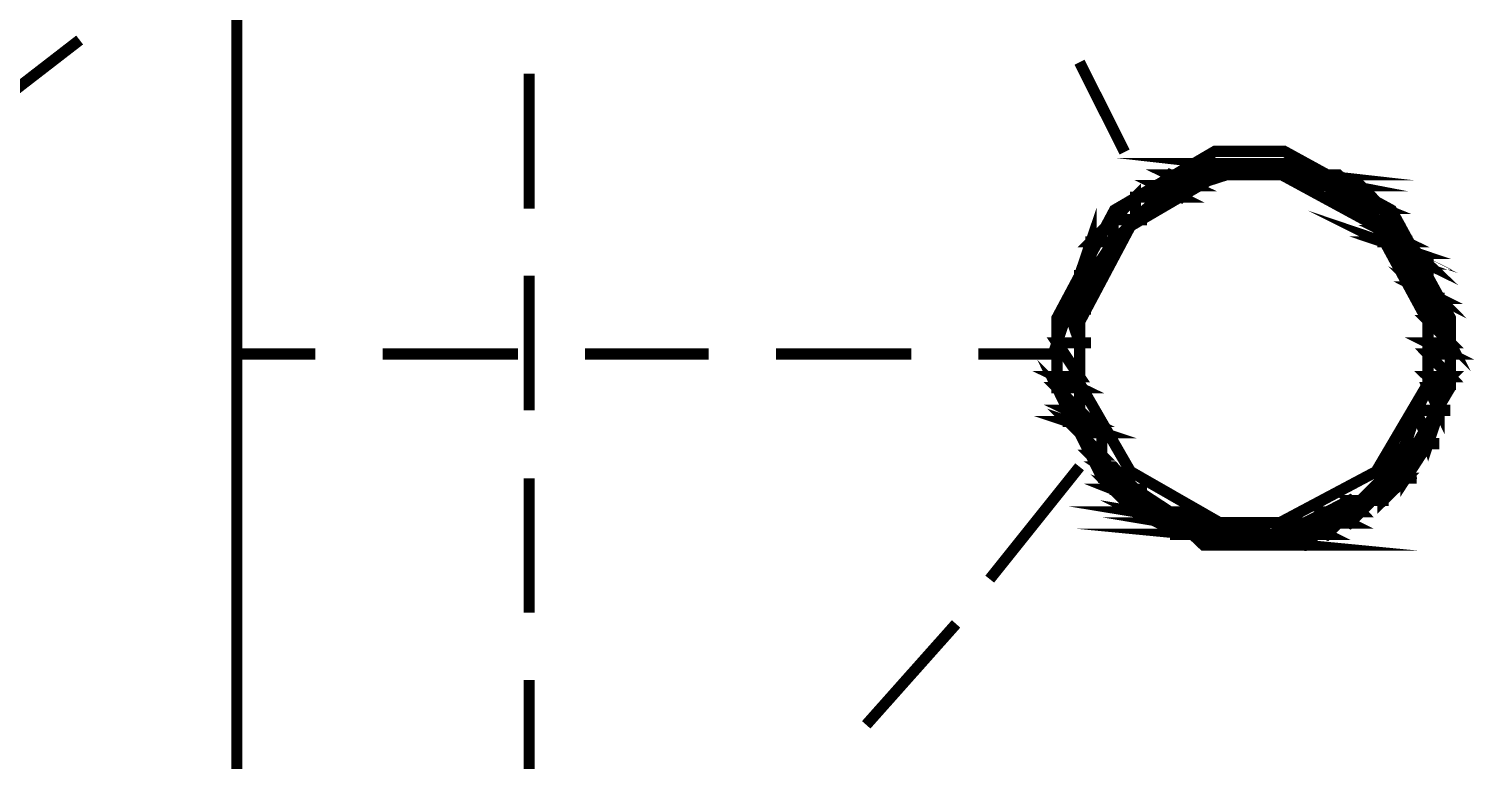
# Model space of a CAD drawing. Header units: metres. Extents: x -593 to 248, y 430 to 1024.
# Drawn here: x -231.57 to -226.12, y 808.26 to 811.02 of the extents above; entities that cross this region are included whole.
import ezdxf

# ---------------------------------------------------------------- set-up
doc = ezdxf.new("R2010")
doc.units = ezdxf.units.M
doc.header["$MEASUREMENT"] = 0
doc.layers.add('C00-00-00-BLACK', color=7, linetype='Continuous')
doc.layers.add('CFF-00-00', color=1, linetype='Continuous')

msp = doc.modelspace()

# ---------------------------------------------------------------- linework, layer by layer
at = {"layer": 'C00-00-00-BLACK', "const_width": 0.0423}
for points in [[(-230.7858, 802.8849), (-230.7858, 821.0269)], [(-229.6828, 810.3449), (-229.6828, 810.8539)], [(-229.6828, 809.5829), (-229.6828, 810.0919)], [(-229.6828, 808.8189), (-229.6828, 809.3269)], [(-229.6828, 807.9729), (-229.6828, 808.5649)]]:
    msp.add_lwpolyline(points, dxfattribs=at)
for points in [[(-226.2068, 809.7959), (-226.2068, 809.9319), (-226.4288, 810.3389), (-226.8338, 810.5609), (-226.9678, 810.5609), (-227.0948, 810.5609), (-227.4738, 810.3389), (-227.6908, 809.9319), (-227.6908, 809.7959), (-227.6908, 809.6699), (-227.4738, 809.2939), (-227.0948, 809.0759), (-226.9678, 809.0759), (-226.8338, 809.0759), (-226.4288, 809.2939), (-226.2068, 809.6699), (-226.2068, 809.7959)], [(-226.7998, 810.5149), (-227.0958, 810.5149), (-226.7138, 810.4719), (-226.7998, 810.5149)], [(-227.0958, 810.5149), (-226.7138, 810.4719), (-227.1798, 810.4719), (-227.0958, 810.5149)], [(-227.0528, 810.5149), (-226.7998, 810.5149), (-227.0958, 810.5149), (-227.0528, 810.5149)], [(-226.9678, 810.5149), (-226.8408, 810.5149), (-227.0528, 810.5149), (-226.9678, 810.5149)], [(-226.8408, 810.5149), (-227.0528, 810.5149), (-226.7998, 810.5149), (-226.8408, 810.5149)], [(-226.7998, 810.4719), (-226.5868, 810.4309), (-226.7138, 810.4309), (-226.7998, 810.4719)], [(-226.2908, 809.7959), (-226.2908, 809.9169), (-226.4868, 810.2789), (-226.8478, 810.4749), (-226.9678, 810.4749), (-227.0788, 810.4749), (-227.4138, 810.2789), (-227.6058, 809.9169), (-227.6058, 809.7959), (-227.6058, 809.6849), (-227.4138, 809.3519), (-227.0788, 809.1599), (-226.9678, 809.1599), (-226.8478, 809.1599), (-226.4868, 809.3519), (-226.2908, 809.6849), (-226.2908, 809.7959)], [(-227.3088, 810.4309), (-227.2228, 810.3879), (-227.3518, 810.3879), (-227.3088, 810.4309)], [(-227.1798, 810.4309), (-227.3088, 810.4309), (-227.2228, 810.3879), (-227.1798, 810.4309)], [(-227.2648, 810.4719), (-227.1798, 810.4309), (-227.3068, 810.4309), (-227.2648, 810.4719)], [(-227.0528, 810.4719), (-227.2648, 810.4719), (-227.1798, 810.4309), (-227.0528, 810.4719)], [(-227.2228, 810.4719), (-227.0528, 810.4719), (-227.2648, 810.4719), (-227.2228, 810.4719)], [(-227.1798, 810.4719), (-226.6718, 810.4719), (-227.2228, 810.4719), (-227.1798, 810.4719)], [(-227.2228, 810.4719), (-226.6718, 810.4719), (-226.6298, 810.4719), (-227.2228, 810.4719)], [(-226.6718, 810.4719), (-226.6298, 810.4719), (-227.2228, 810.4719), (-226.6718, 810.4719)], [(-226.9258, 810.4719), (-227.2228, 810.4719), (-227.0528, 810.4719), (-226.9258, 810.4719)], [(-226.7138, 810.4719), (-227.1798, 810.4719), (-226.6718, 810.4719), (-226.7138, 810.4719)], [(-226.6298, 810.4719), (-226.7998, 810.4719), (-226.5868, 810.4309), (-226.6298, 810.4719)], [(-226.6718, 810.4719), (-226.9258, 810.4719), (-226.6298, 810.4719), (-226.6718, 810.4719)], [(-226.9258, 810.4719), (-226.6298, 810.4719), (-226.8408, 810.4719), (-226.9258, 810.4719)], [(-226.6298, 810.4719), (-226.8408, 810.4719), (-226.6298, 810.4719)], [(-226.8408, 810.4719), (-226.6298, 810.4719), (-226.7998, 810.4719), (-226.8408, 810.4719)], [(-226.5448, 810.4309), (-226.6718, 810.4309), (-226.4608, 810.3449), (-226.5448, 810.4309)], [(-226.6718, 810.4309), (-226.4608, 810.3449), (-226.5868, 810.3449), (-226.6718, 810.4309)], [(-226.5868, 810.4309), (-226.7138, 810.4309), (-226.5448, 810.4309), (-226.5868, 810.4309)], [(-226.7138, 810.4309), (-226.5448, 810.4309), (-226.6718, 810.4309), (-226.7138, 810.4309)], [(-226.5448, 810.3449), (-226.4178, 810.2609), (-226.4608, 810.2609), (-226.5448, 810.3449)], [(-227.3948, 810.3879), (-227.3948, 810.3029), (-227.4788, 810.3029), (-227.3948, 810.3879)], [(-227.3518, 810.3879), (-227.3088, 810.3879), (-227.3948, 810.3879), (-227.3518, 810.3879)], [(-227.3088, 810.3879), (-227.3948, 810.3879), (-227.3948, 810.3029), (-227.3088, 810.3879)], [(-227.2228, 810.3879), (-227.3518, 810.3879), (-227.3088, 810.3879), (-227.2228, 810.3879)], [(-227.5628, 810.2189), (-227.5628, 810.0919), (-227.6058, 810.0919), (-227.5628, 810.2189)], [(-227.4788, 810.3029), (-227.4788, 810.2189), (-227.5628, 810.2189), (-227.4788, 810.3029)], [(-226.4608, 810.3449), (-226.5448, 810.3449), (-226.4178, 810.2609), (-226.4608, 810.3449)], [(-226.4608, 810.3449), (-226.5868, 810.3449), (-226.4608, 810.3449)], [(-226.5868, 810.3449), (-226.4608, 810.3449), (-226.5448, 810.3449), (-226.5868, 810.3449)], [(-227.4788, 810.3029), (-227.3948, 810.3029), (-227.3518, 810.3029), (-227.4788, 810.3029)], [(-227.3948, 810.3029), (-227.3518, 810.3029), (-227.4788, 810.3029), (-227.3948, 810.3029)], [(-227.3948, 810.3029), (-227.4788, 810.3029), (-227.4788, 810.2189), (-227.3948, 810.3029)], [(-226.4608, 810.2189), (-226.3338, 810.1759), (-226.3748, 810.1759), (-226.4608, 810.2189)], [(-226.4178, 810.2609), (-226.4608, 810.2609), (-226.3748, 810.2189), (-226.4178, 810.2609)], [(-226.4608, 810.2609), (-226.3748, 810.2189), (-226.4608, 810.2189), (-226.4608, 810.2609)], [(-227.5628, 810.2189), (-227.4788, 810.2189), (-227.4358, 810.2189), (-227.5628, 810.2189)], [(-227.4788, 810.2189), (-227.4358, 810.2189), (-227.5628, 810.2189), (-227.4788, 810.2189)], [(-227.4788, 810.2189), (-227.5628, 810.2189), (-227.5628, 810.0919), (-227.4788, 810.2189)], [(-226.3748, 810.2189), (-226.4608, 810.2189), (-226.3338, 810.1759), (-226.3748, 810.2189)], [(-226.3748, 810.1349), (-226.2908, 810.0489), (-226.3338, 810.0489), (-226.3748, 810.1349)], [(-227.6058, 810.0919), (-227.6058, 809.9649), (-227.6488, 809.9649), (-227.6058, 810.0919)], [(-226.3338, 810.1759), (-226.3748, 810.1759), (-226.2908, 810.1349), (-226.3338, 810.1759)], [(-226.3748, 810.1759), (-226.2908, 810.1349), (-226.3748, 810.1349), (-226.3748, 810.1759)], [(-226.3338, 810.0489), (-226.2488, 810.0059), (-226.2908, 810.0059), (-226.3338, 810.0489)], [(-226.2908, 810.1349), (-226.3748, 810.1349), (-226.2908, 810.0489), (-226.2908, 810.1349)], [(-227.6058, 810.0919), (-227.5628, 810.0919), (-227.5218, 810.0919), (-227.6058, 810.0919)], [(-227.5628, 810.0919), (-227.5218, 810.0919), (-227.6058, 810.0919), (-227.5628, 810.0919)], [(-227.5628, 810.0919), (-227.6058, 810.0919), (-227.6058, 809.9649), (-227.5628, 810.0919)], [(-226.2908, 810.0489), (-226.3338, 810.0489), (-226.2488, 810.0059), (-226.2908, 810.0489)], [(-226.2908, 810.0059), (-226.2488, 809.9219), (-226.2908, 809.9219), (-226.2908, 810.0059)], [(-227.6488, 809.9649), (-227.6058, 809.8379), (-227.6908, 809.8379), (-227.6488, 809.9649)], [(-226.2488, 810.0059), (-226.2908, 810.0059), (-226.2488, 809.9219), (-226.2488, 810.0059)], [(-227.6058, 809.9649), (-227.6488, 809.9649), (-227.6058, 809.8379), (-227.6058, 809.9649)], [(-227.6488, 809.9649), (-227.6058, 809.9649), (-227.5628, 809.9649), (-227.6488, 809.9649)], [(-227.6058, 809.9649), (-227.5628, 809.9649), (-227.6488, 809.9649), (-227.6058, 809.9649)], [(-226.2908, 809.9219), (-226.2068, 809.8379), (-226.2908, 809.8379), (-226.2908, 809.9219)], [(-227.6908, 809.8379), (-227.6058, 809.7099), (-227.6908, 809.7099), (-227.6908, 809.8379)], [(-226.2488, 809.9219), (-226.2908, 809.9219), (-226.2068, 809.8379), (-226.2488, 809.9219)], [(-227.6058, 809.8379), (-227.6908, 809.8379), (-227.6058, 809.7099), (-227.6058, 809.8379)], [(-227.6908, 809.8379), (-227.6058, 809.8379), (-227.5628, 809.8379), (-227.6908, 809.8379)], [(-227.6058, 809.8379), (-227.5628, 809.8379), (-227.6908, 809.8379), (-227.6058, 809.8379)], [(-226.2068, 809.8379), (-226.2908, 809.8379), (-226.2068, 809.7959), (-226.2068, 809.8379)], [(-226.2908, 809.8379), (-226.2068, 809.7959), (-226.2908, 809.7959), (-226.2908, 809.8379)], [(-226.2068, 809.7959), (-226.2908, 809.7959), (-226.2068, 809.7099), (-226.2068, 809.7959)], [(-226.2908, 809.7959), (-226.2068, 809.7099), (-226.2908, 809.7099), (-226.2908, 809.7959)], [(-227.6908, 809.6689), (-227.6058, 809.5829), (-227.6488, 809.5829), (-227.6908, 809.6689)], [(-227.6908, 809.7099), (-227.6058, 809.6689), (-227.6908, 809.6689), (-227.6908, 809.7099)], [(-226.2908, 809.7099), (-226.2488, 809.6689), (-226.2908, 809.6689), (-226.2908, 809.7099)], [(-227.6058, 809.7099), (-227.6908, 809.7099), (-227.6058, 809.6689), (-227.6058, 809.7099)], [(-227.6058, 809.6689), (-227.6908, 809.6689), (-227.6058, 809.5829), (-227.6058, 809.6689)], [(-226.2908, 809.6689), (-226.2488, 809.5829), (-226.3338, 809.5829), (-226.2908, 809.6689)], [(-226.2068, 809.7099), (-226.2908, 809.7099), (-226.2488, 809.6689), (-226.2068, 809.7099)], [(-226.2488, 809.6689), (-226.2908, 809.6689), (-226.2488, 809.5829), (-226.2488, 809.6689)], [(-226.3338, 809.5829), (-226.2908, 809.4569), (-226.3748, 809.4569), (-226.3338, 809.5829)], [(-227.6058, 809.5829), (-227.6488, 809.5829), (-227.5628, 809.5409), (-227.6058, 809.5829)], [(-227.6488, 809.5409), (-227.5218, 809.4989), (-227.6058, 809.4989), (-227.6488, 809.5409)], [(-227.6058, 809.4989), (-227.5218, 809.4139), (-227.5628, 809.4139), (-227.6058, 809.4989)], [(-227.6488, 809.5829), (-227.5628, 809.5409), (-227.6488, 809.5409), (-227.6488, 809.5829)], [(-226.2488, 809.5829), (-226.3338, 809.5829), (-226.2908, 809.4569), (-226.2488, 809.5829)], [(-226.3338, 809.5829), (-226.2488, 809.5829), (-226.2068, 809.5829), (-226.3338, 809.5829)], [(-226.2488, 809.5829), (-226.2068, 809.5829), (-226.3338, 809.5829), (-226.2488, 809.5829)], [(-227.5628, 809.5409), (-227.6488, 809.5409), (-227.5218, 809.4989), (-227.5628, 809.5409)], [(-226.3748, 809.4569), (-226.3748, 809.3269), (-226.4608, 809.3269), (-226.3748, 809.4569)], [(-227.5218, 809.4989), (-227.6058, 809.4989), (-227.5218, 809.4139), (-227.5218, 809.4989)], [(-227.5628, 809.4139), (-227.4788, 809.3299), (-227.5218, 809.3299), (-227.5628, 809.4139)], [(-226.3748, 809.4569), (-226.2908, 809.4569), (-226.2488, 809.4569), (-226.3748, 809.4569)], [(-226.2908, 809.4569), (-226.2488, 809.4569), (-226.3748, 809.4569), (-226.2908, 809.4569)], [(-226.2908, 809.4569), (-226.3748, 809.4569), (-226.3748, 809.3269), (-226.2908, 809.4569)], [(-227.5218, 809.4139), (-227.5628, 809.4139), (-227.4788, 809.3299), (-227.5218, 809.4139)], [(-227.4788, 809.3699), (-227.5218, 809.3699), (-227.3948, 809.2849), (-227.4788, 809.3699)], [(-227.5218, 809.3699), (-227.3948, 809.2849), (-227.4788, 809.2849), (-227.5218, 809.3699)], [(-226.4608, 809.3269), (-226.4608, 809.2429), (-226.5448, 809.2429), (-226.4608, 809.3269)], [(-227.3948, 809.2849), (-227.4788, 809.2849), (-227.2648, 809.1999), (-227.3948, 809.2849)], [(-227.4788, 809.2849), (-227.2648, 809.1999), (-227.3948, 809.1999), (-227.4788, 809.2849)], [(-227.4788, 809.2849), (-227.3948, 809.2849), (-227.3518, 809.2849), (-227.4788, 809.2849)], [(-227.3948, 809.2849), (-227.3518, 809.2849), (-227.4788, 809.2849), (-227.3948, 809.2849)], [(-226.4608, 809.3269), (-226.3748, 809.3269), (-226.3338, 809.3269), (-226.4608, 809.3269)], [(-226.3748, 809.3269), (-226.3338, 809.3269), (-226.4608, 809.3269), (-226.3748, 809.3269)], [(-226.3748, 809.3269), (-226.4608, 809.3269), (-226.4608, 809.2429), (-226.3748, 809.3269)], [(-226.5868, 809.2429), (-226.5448, 809.1999), (-226.6718, 809.1999), (-226.5868, 809.2429)], [(-226.5028, 809.2429), (-226.5868, 809.2429), (-226.5448, 809.1999), (-226.5028, 809.2429)], [(-226.5448, 809.2429), (-226.5028, 809.2429), (-226.5868, 809.2429), (-226.5448, 809.2429)], [(-226.4608, 809.2429), (-226.5448, 809.2429), (-226.5028, 809.2429), (-226.4608, 809.2429)], [(-227.2648, 809.1999), (-227.3918, 809.1999), (-227.1368, 809.1579), (-227.2648, 809.1999)], [(-227.3918, 809.1999), (-227.1368, 809.1579), (-227.3068, 809.1579), (-227.3918, 809.1999)], [(-227.3948, 809.1999), (-227.2258, 809.1999), (-227.1828, 809.1999), (-227.3948, 809.1999)], [(-227.2258, 809.1999), (-227.1828, 809.1999), (-227.3948, 809.1999), (-227.2258, 809.1999)], [(-226.6718, 809.1999), (-226.5868, 809.1579), (-226.7568, 809.1579), (-226.6718, 809.1999)], [(-226.5448, 809.1999), (-226.6718, 809.1999), (-226.5868, 809.1579), (-226.5448, 809.1999)], [(-227.0528, 809.1579), (-227.2668, 809.1579), (-227.0108, 809.1149), (-227.0528, 809.1579)], [(-227.1368, 809.1579), (-227.3068, 809.1579), (-227.0528, 809.1579), (-227.1368, 809.1579)], [(-227.3068, 809.1579), (-227.0528, 809.1579), (-227.2648, 809.1579), (-227.3068, 809.1579)], [(-227.2668, 809.1579), (-227.0108, 809.1149), (-227.2258, 809.1149), (-227.2668, 809.1579)], [(-227.1798, 809.1149), (-226.7568, 809.0739), (-227.1368, 809.0739), (-227.1798, 809.1149)], [(-226.7568, 809.1579), (-226.6718, 809.1149), (-226.8838, 809.1149), (-226.7568, 809.1579)], [(-226.6298, 809.1579), (-226.7568, 809.1579), (-226.6718, 809.1149), (-226.6298, 809.1579)], [(-226.6298, 809.1579), (-226.5868, 809.1579), (-226.7568, 809.1579), (-226.6298, 809.1579)], [(-226.6298, 809.1579), (-226.7568, 809.1579), (-226.5868, 809.1579), (-226.6298, 809.1579)], [(-226.7138, 809.1149), (-227.1798, 809.1149), (-226.7568, 809.0739), (-226.7138, 809.1149)], [(-227.0108, 809.1149), (-227.2648, 809.1149), (-226.8838, 809.1149), (-227.0108, 809.1149)], [(-227.2648, 809.1149), (-226.8838, 809.1149), (-227.2228, 809.1149), (-227.2648, 809.1149)], [(-226.6718, 809.1149), (-227.2228, 809.1149), (-226.7138, 809.1149), (-226.6718, 809.1149)], [(-227.2228, 809.1149), (-226.7138, 809.1149), (-227.1798, 809.1149), (-227.2228, 809.1149)], [(-226.8838, 809.0739), (-227.0108, 809.0739), (-227.1368, 809.0739), (-226.8838, 809.0739)], [(-227.1368, 809.0739), (-226.7568, 809.0739), (-226.8838, 809.0739), (-227.1368, 809.0739)], [(-226.8838, 809.0739), (-226.8408, 809.0739), (-227.0108, 809.0739), (-226.8838, 809.0739)]]:
    msp.add_lwpolyline(points, close=True, dxfattribs=at)
at = {"layer": 'C00-00-00-BLACK'}
for points in [[(-227.0958, 810.5149), (-226.7138, 810.4719), (-227.1798, 810.4719), (-227.0958, 810.5149)], [(-227.0528, 810.5149), (-226.7998, 810.5149), (-227.0958, 810.5149), (-227.0528, 810.5149)], [(-226.7998, 810.5149), (-227.0958, 810.5149), (-226.7138, 810.4719), (-226.7998, 810.5149)], [(-226.9678, 810.5149), (-226.8408, 810.5149), (-227.0528, 810.5149), (-226.9678, 810.5149)], [(-226.8408, 810.5149), (-227.0528, 810.5149), (-226.7998, 810.5149), (-226.8408, 810.5149)], [(-227.2648, 810.4719), (-227.1798, 810.4309), (-227.3068, 810.4309), (-227.2648, 810.4719)], [(-227.2228, 810.4719), (-227.0528, 810.4719), (-227.2648, 810.4719), (-227.2228, 810.4719)], [(-227.0528, 810.4719), (-227.2648, 810.4719), (-227.1798, 810.4309), (-227.0528, 810.4719)], [(-227.1798, 810.4719), (-226.6718, 810.4719), (-227.2228, 810.4719), (-227.1798, 810.4719)], [(-227.2228, 810.4719), (-226.6718, 810.4719), (-226.6298, 810.4719), (-227.2228, 810.4719)], [(-226.6718, 810.4719), (-226.6298, 810.4719), (-227.2228, 810.4719), (-226.6718, 810.4719)], [(-226.9258, 810.4719), (-227.2228, 810.4719), (-227.0528, 810.4719), (-226.9258, 810.4719)], [(-226.7138, 810.4719), (-227.1798, 810.4719), (-226.6718, 810.4719), (-226.7138, 810.4719)], [(-226.6718, 810.4719), (-226.9258, 810.4719), (-226.6298, 810.4719), (-226.6718, 810.4719)], [(-226.9258, 810.4719), (-226.6298, 810.4719), (-226.8408, 810.4719), (-226.9258, 810.4719)], [(-226.6298, 810.4719), (-226.8408, 810.4719), (-226.6298, 810.4719)], [(-226.8408, 810.4719), (-226.6298, 810.4719), (-226.7998, 810.4719), (-226.8408, 810.4719)], [(-226.6298, 810.4719), (-226.7998, 810.4719), (-226.5868, 810.4309), (-226.6298, 810.4719)], [(-226.7998, 810.4719), (-226.5868, 810.4309), (-226.7138, 810.4309), (-226.7998, 810.4719)], [(-227.3088, 810.4309), (-227.2228, 810.3879), (-227.3518, 810.3879), (-227.3088, 810.4309)], [(-227.1798, 810.4309), (-227.3088, 810.4309), (-227.2228, 810.3879), (-227.1798, 810.4309)], [(-226.5868, 810.4309), (-226.7138, 810.4309), (-226.5448, 810.4309), (-226.5868, 810.4309)], [(-226.7138, 810.4309), (-226.5448, 810.4309), (-226.6718, 810.4309), (-226.7138, 810.4309)], [(-226.5448, 810.4309), (-226.6718, 810.4309), (-226.4608, 810.3449), (-226.5448, 810.4309)], [(-226.6718, 810.4309), (-226.4608, 810.3449), (-226.5868, 810.3449), (-226.6718, 810.4309)], [(-227.3948, 810.3879), (-227.3948, 810.3029), (-227.4788, 810.3029), (-227.3948, 810.3879)], [(-227.3518, 810.3879), (-227.3088, 810.3879), (-227.3948, 810.3879), (-227.3518, 810.3879)], [(-227.3088, 810.3879), (-227.3948, 810.3879), (-227.3948, 810.3029), (-227.3088, 810.3879)], [(-227.2228, 810.3879), (-227.3518, 810.3879), (-227.3088, 810.3879), (-227.2228, 810.3879)], [(-226.4608, 810.3449), (-226.5868, 810.3449), (-226.4608, 810.3449)], [(-226.5868, 810.3449), (-226.4608, 810.3449), (-226.5448, 810.3449), (-226.5868, 810.3449)], [(-226.4608, 810.3449), (-226.5448, 810.3449), (-226.4178, 810.2609), (-226.4608, 810.3449)], [(-226.5448, 810.3449), (-226.4178, 810.2609), (-226.4608, 810.2609), (-226.5448, 810.3449)], [(-227.4788, 810.3029), (-227.4788, 810.2189), (-227.5628, 810.2189), (-227.4788, 810.3029)], [(-227.4788, 810.3029), (-227.3948, 810.3029), (-227.3518, 810.3029), (-227.4788, 810.3029)], [(-227.3948, 810.3029), (-227.3518, 810.3029), (-227.4788, 810.3029), (-227.3948, 810.3029)], [(-227.3948, 810.3029), (-227.4788, 810.3029), (-227.4788, 810.2189), (-227.3948, 810.3029)], [(-226.4178, 810.2609), (-226.4608, 810.2609), (-226.3748, 810.2189), (-226.4178, 810.2609)], [(-226.4608, 810.2609), (-226.3748, 810.2189), (-226.4608, 810.2189), (-226.4608, 810.2609)], [(-227.5628, 810.2189), (-227.5628, 810.0919), (-227.6058, 810.0919), (-227.5628, 810.2189)], [(-227.5628, 810.2189), (-227.4788, 810.2189), (-227.4358, 810.2189), (-227.5628, 810.2189)], [(-227.4788, 810.2189), (-227.4358, 810.2189), (-227.5628, 810.2189), (-227.4788, 810.2189)], [(-227.4788, 810.2189), (-227.5628, 810.2189), (-227.5628, 810.0919), (-227.4788, 810.2189)], [(-226.3748, 810.2189), (-226.4608, 810.2189), (-226.3338, 810.1759), (-226.3748, 810.2189)], [(-226.4608, 810.2189), (-226.3338, 810.1759), (-226.3748, 810.1759), (-226.4608, 810.2189)], [(-226.3338, 810.1759), (-226.3748, 810.1759), (-226.2908, 810.1349), (-226.3338, 810.1759)], [(-226.3748, 810.1759), (-226.2908, 810.1349), (-226.3748, 810.1349), (-226.3748, 810.1759)], [(-226.2908, 810.1349), (-226.3748, 810.1349), (-226.2908, 810.0489), (-226.2908, 810.1349)], [(-226.3748, 810.1349), (-226.2908, 810.0489), (-226.3338, 810.0489), (-226.3748, 810.1349)], [(-227.6058, 810.0919), (-227.6058, 809.9649), (-227.6488, 809.9649), (-227.6058, 810.0919)], [(-227.6058, 810.0919), (-227.5628, 810.0919), (-227.5218, 810.0919), (-227.6058, 810.0919)], [(-227.5628, 810.0919), (-227.5218, 810.0919), (-227.6058, 810.0919), (-227.5628, 810.0919)], [(-227.5628, 810.0919), (-227.6058, 810.0919), (-227.6058, 809.9649), (-227.5628, 810.0919)], [(-226.2908, 810.0489), (-226.3338, 810.0489), (-226.2488, 810.0059), (-226.2908, 810.0489)], [(-226.3338, 810.0489), (-226.2488, 810.0059), (-226.2908, 810.0059), (-226.3338, 810.0489)], [(-227.6488, 809.9649), (-227.6058, 809.8379), (-227.6908, 809.8379), (-227.6488, 809.9649)], [(-227.6488, 809.9649), (-227.6058, 809.9649), (-227.5628, 809.9649), (-227.6488, 809.9649)], [(-227.6058, 809.9649), (-227.5628, 809.9649), (-227.6488, 809.9649), (-227.6058, 809.9649)], [(-227.6058, 809.9649), (-227.6488, 809.9649), (-227.6058, 809.8379), (-227.6058, 809.9649)], [(-226.2488, 810.0059), (-226.2908, 810.0059), (-226.2488, 809.9219), (-226.2488, 810.0059)], [(-226.2908, 810.0059), (-226.2488, 809.9219), (-226.2908, 809.9219), (-226.2908, 810.0059)], [(-226.2488, 809.9219), (-226.2908, 809.9219), (-226.2068, 809.8379), (-226.2488, 809.9219)], [(-226.2908, 809.9219), (-226.2068, 809.8379), (-226.2908, 809.8379), (-226.2908, 809.9219)], [(-227.6908, 809.8379), (-227.6058, 809.8379), (-227.5628, 809.8379), (-227.6908, 809.8379)], [(-227.6058, 809.8379), (-227.5628, 809.8379), (-227.6908, 809.8379), (-227.6058, 809.8379)], [(-227.6058, 809.8379), (-227.6908, 809.8379), (-227.6058, 809.7099), (-227.6058, 809.8379)], [(-227.6908, 809.8379), (-227.6058, 809.7099), (-227.6908, 809.7099), (-227.6908, 809.8379)], [(-226.2068, 809.8379), (-226.2908, 809.8379), (-226.2068, 809.7959), (-226.2068, 809.8379)], [(-226.2908, 809.8379), (-226.2068, 809.7959), (-226.2908, 809.7959), (-226.2908, 809.8379)], [(-226.2068, 809.7959), (-226.2908, 809.7959), (-226.2068, 809.7099), (-226.2068, 809.7959)], [(-226.2908, 809.7959), (-226.2068, 809.7099), (-226.2908, 809.7099), (-226.2908, 809.7959)], [(-227.6058, 809.7099), (-227.6908, 809.7099), (-227.6058, 809.6689), (-227.6058, 809.7099)], [(-227.6908, 809.7099), (-227.6058, 809.6689), (-227.6908, 809.6689), (-227.6908, 809.7099)], [(-226.2068, 809.7099), (-226.2908, 809.7099), (-226.2488, 809.6689), (-226.2068, 809.7099)], [(-226.2908, 809.7099), (-226.2488, 809.6689), (-226.2908, 809.6689), (-226.2908, 809.7099)], [(-227.6058, 809.6689), (-227.6908, 809.6689), (-227.6058, 809.5829), (-227.6058, 809.6689)], [(-227.6908, 809.6689), (-227.6058, 809.5829), (-227.6488, 809.5829), (-227.6908, 809.6689)], [(-226.2908, 809.6689), (-226.2488, 809.5829), (-226.3338, 809.5829), (-226.2908, 809.6689)], [(-226.2488, 809.6689), (-226.2908, 809.6689), (-226.2488, 809.5829), (-226.2488, 809.6689)], [(-227.6058, 809.5829), (-227.6488, 809.5829), (-227.5628, 809.5409), (-227.6058, 809.5829)], [(-227.6488, 809.5829), (-227.5628, 809.5409), (-227.6488, 809.5409), (-227.6488, 809.5829)], [(-226.3338, 809.5829), (-226.2908, 809.4569), (-226.3748, 809.4569), (-226.3338, 809.5829)], [(-226.3338, 809.5829), (-226.2488, 809.5829), (-226.2068, 809.5829), (-226.3338, 809.5829)], [(-226.2488, 809.5829), (-226.2068, 809.5829), (-226.3338, 809.5829), (-226.2488, 809.5829)], [(-226.2488, 809.5829), (-226.3338, 809.5829), (-226.2908, 809.4569), (-226.2488, 809.5829)], [(-227.5628, 809.5409), (-227.6488, 809.5409), (-227.5218, 809.4989), (-227.5628, 809.5409)], [(-227.6488, 809.5409), (-227.5218, 809.4989), (-227.6058, 809.4989), (-227.6488, 809.5409)], [(-227.5218, 809.4989), (-227.6058, 809.4989), (-227.5218, 809.4139), (-227.5218, 809.4989)], [(-227.6058, 809.4989), (-227.5218, 809.4139), (-227.5628, 809.4139), (-227.6058, 809.4989)], [(-227.5218, 809.4139), (-227.5628, 809.4139), (-227.4788, 809.3299), (-227.5218, 809.4139)], [(-227.5628, 809.4139), (-227.4788, 809.3299), (-227.5218, 809.3299), (-227.5628, 809.4139)], [(-226.3748, 809.4569), (-226.3748, 809.3269), (-226.4608, 809.3269), (-226.3748, 809.4569)], [(-226.3748, 809.4569), (-226.2908, 809.4569), (-226.2488, 809.4569), (-226.3748, 809.4569)], [(-226.2908, 809.4569), (-226.2488, 809.4569), (-226.3748, 809.4569), (-226.2908, 809.4569)], [(-226.2908, 809.4569), (-226.3748, 809.4569), (-226.3748, 809.3269), (-226.2908, 809.4569)], [(-227.4788, 809.3699), (-227.5218, 809.3699), (-227.3948, 809.2849), (-227.4788, 809.3699)], [(-227.5218, 809.3699), (-227.3948, 809.2849), (-227.4788, 809.2849), (-227.5218, 809.3699)], [(-226.4608, 809.3269), (-226.4608, 809.2429), (-226.5448, 809.2429), (-226.4608, 809.3269)], [(-226.4608, 809.3269), (-226.3748, 809.3269), (-226.3338, 809.3269), (-226.4608, 809.3269)], [(-226.3748, 809.3269), (-226.3338, 809.3269), (-226.4608, 809.3269), (-226.3748, 809.3269)], [(-226.3748, 809.3269), (-226.4608, 809.3269), (-226.4608, 809.2429), (-226.3748, 809.3269)], [(-227.4788, 809.2849), (-227.3948, 809.2849), (-227.3518, 809.2849), (-227.4788, 809.2849)], [(-227.3948, 809.2849), (-227.3518, 809.2849), (-227.4788, 809.2849), (-227.3948, 809.2849)], [(-227.3948, 809.2849), (-227.4788, 809.2849), (-227.2648, 809.1999), (-227.3948, 809.2849)], [(-227.4788, 809.2849), (-227.2648, 809.1999), (-227.3948, 809.1999), (-227.4788, 809.2849)], [(-227.3948, 809.1999), (-227.2258, 809.1999), (-227.1828, 809.1999), (-227.3948, 809.1999)], [(-227.2258, 809.1999), (-227.1828, 809.1999), (-227.3948, 809.1999), (-227.2258, 809.1999)], [(-227.2648, 809.1999), (-227.3918, 809.1999), (-227.1368, 809.1579), (-227.2648, 809.1999)], [(-227.3918, 809.1999), (-227.1368, 809.1579), (-227.3068, 809.1579), (-227.3918, 809.1999)], [(-226.6718, 809.1999), (-226.5868, 809.1579), (-226.7568, 809.1579), (-226.6718, 809.1999)], [(-226.5868, 809.2429), (-226.5448, 809.1999), (-226.6718, 809.1999), (-226.5868, 809.2429)], [(-226.5448, 809.1999), (-226.6718, 809.1999), (-226.5868, 809.1579), (-226.5448, 809.1999)], [(-226.5448, 809.2429), (-226.5028, 809.2429), (-226.5868, 809.2429), (-226.5448, 809.2429)], [(-226.5028, 809.2429), (-226.5868, 809.2429), (-226.5448, 809.1999), (-226.5028, 809.2429)], [(-226.4608, 809.2429), (-226.5448, 809.2429), (-226.5028, 809.2429), (-226.4608, 809.2429)], [(-227.1368, 809.1579), (-227.3068, 809.1579), (-227.0528, 809.1579), (-227.1368, 809.1579)], [(-227.3068, 809.1579), (-227.0528, 809.1579), (-227.2648, 809.1579), (-227.3068, 809.1579)], [(-227.0528, 809.1579), (-227.2668, 809.1579), (-227.0108, 809.1149), (-227.0528, 809.1579)], [(-227.2668, 809.1579), (-227.0108, 809.1149), (-227.2258, 809.1149), (-227.2668, 809.1579)], [(-226.7568, 809.1579), (-226.6718, 809.1149), (-226.8838, 809.1149), (-226.7568, 809.1579)], [(-226.6298, 809.1579), (-226.5868, 809.1579), (-226.7568, 809.1579), (-226.6298, 809.1579)], [(-226.6298, 809.1579), (-226.7568, 809.1579), (-226.5868, 809.1579), (-226.6298, 809.1579)], [(-226.6298, 809.1579), (-226.7568, 809.1579), (-226.6718, 809.1149), (-226.6298, 809.1579)], [(-227.0108, 809.1149), (-227.2648, 809.1149), (-226.8838, 809.1149), (-227.0108, 809.1149)], [(-227.2648, 809.1149), (-226.8838, 809.1149), (-227.2228, 809.1149), (-227.2648, 809.1149)], [(-226.6718, 809.1149), (-227.2228, 809.1149), (-226.7138, 809.1149), (-226.6718, 809.1149)], [(-227.2228, 809.1149), (-226.7138, 809.1149), (-227.1798, 809.1149), (-227.2228, 809.1149)], [(-226.7138, 809.1149), (-227.1798, 809.1149), (-226.7568, 809.0739), (-226.7138, 809.1149)], [(-227.1798, 809.1149), (-226.7568, 809.0739), (-227.1368, 809.0739), (-227.1798, 809.1149)], [(-226.8838, 809.0739), (-227.0108, 809.0739), (-227.1368, 809.0739), (-226.8838, 809.0739)], [(-227.1368, 809.0739), (-226.7568, 809.0739), (-226.8838, 809.0739), (-227.1368, 809.0739)], [(-226.8838, 809.0739), (-226.8408, 809.0739), (-227.0108, 809.0739), (-226.8838, 809.0739)]]:
    msp.add_lwpolyline(points, close=True, dxfattribs=at)
at = {"layer": 'CFF-00-00', "const_width": 0.0423}
for points in [[(-231.7628, 810.6839), (-231.3788, 810.9809)], [(-227.6058, 810.8969), (-227.4358, 810.5579)], [(-230.7858, 809.7959), (-230.4898, 809.7959)], [(-230.2358, 809.7959), (-229.7248, 809.7959)], [(-229.4718, 809.7959), (-229.0058, 809.7959)], [(-228.7518, 809.7959), (-228.2408, 809.7959)], [(-227.9878, 809.7959), (-227.6908, 809.7959)], [(-227.9448, 808.9459), (-227.6058, 809.3699)], [(-228.4108, 808.3959), (-228.0718, 808.7769)]]:
    msp.add_lwpolyline(points, dxfattribs=at)

doc.saveas('drawing.dxf')
